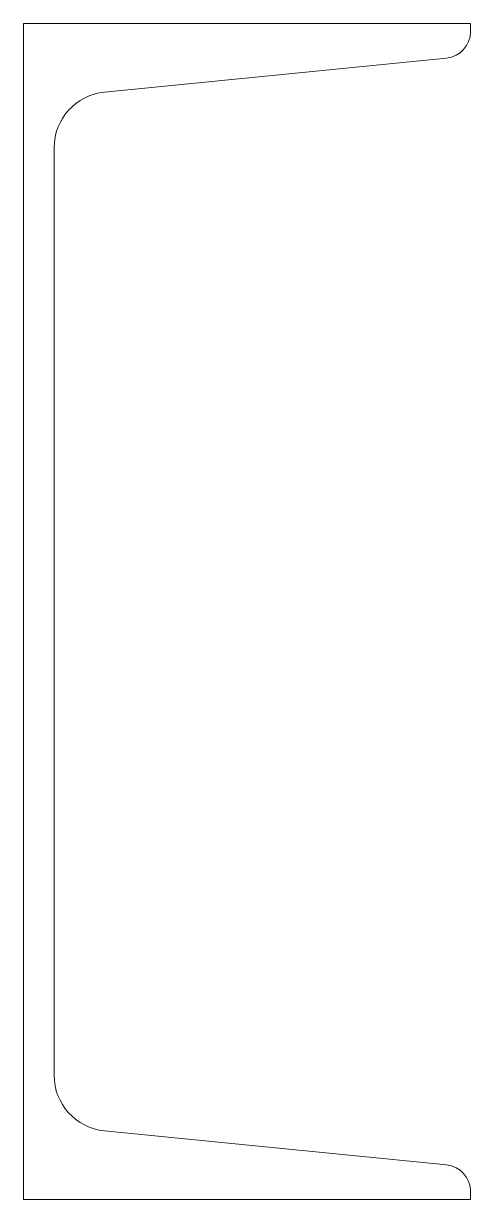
# Model space of a CAD drawing. Header units: millimetres. Extents: x 0 to 76, y 0 to 200.
import ezdxf

# ---------------------------------------------------------------- set-up
doc = ezdxf.new("R2010")
doc.units = ezdxf.units.MM
doc.header["$LTSCALE"] = 0.5
doc.layers.get('0').update_dxf_attribs({"color": 9, "lineweight": 15})

msp = doc.modelspace()

# ---------------------------------------------------------------- linework, layer by layer
at = {"ltscale": 0.5}
msp.add_lwpolyline([(76, 198.61), (76, 200), (0, 200), (0, 0), (76, 0), (76, 1.39, 0.385314), (71.95, 5.87), (13.75, 11.68, -0.385314), (5.2, 21.14), (5.2, 178.86, -0.385314), (13.75, 188.32), (71.95, 194.13, 0.385314)], format="xyb", close=True, dxfattribs=at)

doc.saveas('drawing.dxf')
